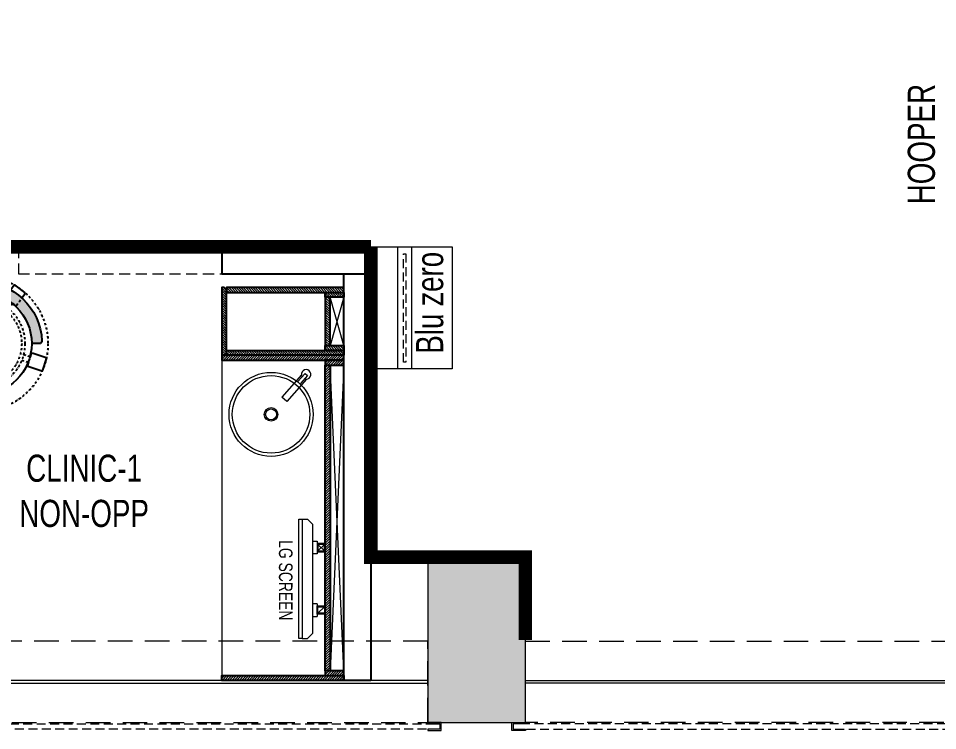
# Model space of a CAD drawing. Header units: feet. Extents: x 2660548 to 2676088, y -6058813 to -6047508.
# Drawn here: x 2663553 to 2666944, y -6054083 to -6051454 of the extents above; entities that cross this region are included whole.
import ezdxf

# ---------------------------------------------------------------- set-up
doc = ezdxf.new("R2010")
doc.units = ezdxf.units.FT
doc.header["$LTSCALE"] = 33
doc.header["$MEASUREMENT"] = 0
for name, pattern in [('a_p6_plan_L18$0$HIDDEN', [0.375, 0.25, -0.125]), ('ACAD_ISO03W100', [30, 12, -18]), ('D10_DASHED', [0.75, 0.5, -0.25]), ('DASHDOT2', [0.5, 0.25, -0.125, 0, -0.125]), ('HIDDENX2', [0.75, 0.5, -0.25])]:
    doc.linetypes.add(name, pattern=pattern)
for name, color, linetype, lineweight in [('A-shutter', 8, 'Continuous', 18), ('beam', 90, 'Continuous', 9), ('Column', 243, 'Continuous', 9), ('column hatch', 5, 'Continuous', 0), ('Floor-Unit', 1, 'Continuous', 13), ('Glass-FrontGlazing', 150, 'Continuous', 20), ('HATCH', 9, 'Continuous', 9), ('LENS-CURTAIN', 5, 'a_p6_plan_L18$0$HIDDEN', 9), ('LENS-FURNITURE', 13, 'Continuous', 9), ('LENS-PARTITION', 21, 'Continuous', 25), ('LENS_DIMENSION', 193, 'Continuous', 0), ('LENS_TEXT', 31, 'Continuous', 5), ('LK-FF&E FLOOR', 1, 'Continuous', 9), ('LK-FF&E WALL', 1, 'Continuous', 9), ('LK-FLUTTED FINISH', 20, 'Continuous', 30), ('LK-IT', 3, 'Continuous', 18), ('LK-MIRROR', 133, 'Continuous', 13), ('LN-ELEVATION-1', 81, 'Continuous', 25), ('LN-ELEVATION-2', 103, 'Continuous', 20), ('LN-ELEVATION-3', 125, 'Continuous', 18), ('LN-HATCH', 251, 'Continuous', 0), ('PLANO-TXT', 252, 'Continuous', 5), ('rolling shutter', 1, 'Continuous', 5), ('TV', 92, 'Continuous', 18)]:
    doc.layers.add(name, color=color, linetype=linetype, lineweight=lineweight)
doc.styles.add('LK TXT', font='GILC____.TTF', dxfattribs={"height": 100})
doc.styles.get("Standard").update_dxf_attribs({"font": 'GILC____.TTF'})
pattern_1 = [(44.99999999999998, (35858.5, -100655.3575484328), (-4.419417382415918, 4.419417382415923), [])]

# ---------------------------------------------------------------- blocks, each defined once
blk = doc.blocks.new('*U50')
at = {"layer": 'A-shutter', "color": 5, "ltscale": 10}
for points in [[(41036291.03081503, -1561539.224195756), (41036291.0308151, -1561544.224195756), (41036246.0308151, -1561544.224196196), (41036246.03081529, -1561564.224196195), (41036291.03081529, -1561564.224195763), (41036291.03081533, -1561569.224195756), (41036241.03081534, -1561569.22419624), (41036241.03081503, -1561539.22419624)], [(41040411.03081505, -1561539.224195756), (41040411.03081499, -1561544.224195756), (41040456.03081499, -1561544.224196196), (41040456.0308148, -1561564.224196195), (41040411.0308148, -1561564.224195763), (41040411.03081476, -1561569.224195756), (41040461.03081476, -1561569.22419624), (41040461.03081503, -1561539.22419624)]]:
    blk.add_lwpolyline(points, close=True, dxfattribs=at)
at = {"layer": 'A-shutter', "color": 5, "linetype": 'HIDDENX2', "ltscale": 2}
blk.add_lwpolyline([(41036246.0308149, -1561544.224196389), (41036246.0308151, -1561564.224196389), (41040456.03081499, -1561564.224191636), (41040456.0308148, -1561544.224191635)], close=True, dxfattribs=at)
blk = doc.blocks.new('*U48')
at = {"layer": 'A-shutter', "color": 5, "ltscale": 10}
for points in [[(41036291.03081503, -1561539.224195756), (41036291.0308151, -1561544.224195756), (41036246.0308151, -1561544.224196196), (41036246.03081529, -1561564.224196195), (41036291.03081529, -1561564.224195763), (41036291.03081533, -1561569.224195756), (41036241.03081534, -1561569.22419624), (41036241.03081503, -1561539.22419624)], [(41040421.03081503, -1561539.224195756), (41040421.03081499, -1561544.224195756), (41040466.03081498, -1561544.224196196), (41040466.03081479, -1561564.224196195), (41040421.03081479, -1561564.224195763), (41040421.03081474, -1561569.224195756), (41040471.03081474, -1561569.22419624), (41040471.03081503, -1561539.22419624)]]:
    blk.add_lwpolyline(points, close=True, dxfattribs=at)
at = {"layer": 'A-shutter', "color": 5, "linetype": 'HIDDENX2', "ltscale": 2}
blk.add_lwpolyline([(41036246.0308149, -1561544.224196389), (41036246.0308151, -1561564.224196389), (41040466.03081498, -1561564.224191636), (41040466.03081479, -1561544.224191635)], close=True, dxfattribs=at)
blk = doc.blocks.new('A$C51b338a8')
at = {"layer": 'column hatch'}
h = blk.add_hatch(color=8, dxfattribs=at)
h.dxf.hatch_style = 1
h.paths.add_polyline_path([(360, 11305), (0, 11305), (0, 10695), (360, 10695)])
h.paths.add_polyline_path([(360, 5370), (0, 5370), (0, 4760), (360, 4760)])
h.paths.add_polyline_path([(4840, 5370), (4480, 5370), (4480, 4760), (4840, 4760)])
h.paths.add_polyline_path([(9330, 5370), (8970, 5370), (8970, 4760), (9330, 4760)])
h.paths.add_polyline_path([(13755, 5370), (13395, 5370), (13395, 4760), (13755, 4760)])
h.paths.add_polyline_path([(13755, 11305), (13395, 11305), (13395, 10695), (13755, 10695)])
h.paths.add_polyline_path([(9330, 11305), (8970, 11305), (8970, 10695), (9330, 10695)])
h.paths.add_polyline_path([(4840, 11305), (4480, 11305), (4480, 10695), (4840, 10695)])
at = {"layer": 'beam', "linetype": 'a_p6_plan_L18$0$HIDDEN', "lineweight": 5, "ltscale": 11}
for points in [[(360, 4760), (4480, 4760), (4480, 5060), (360, 5060)], [(8970, 4760), (4840, 4760), (4840, 5060), (8970, 5060)]]:
    blk.add_lwpolyline(points, close=True, dxfattribs=at)
at = {"layer": 'Column'}
blk.add_lwpolyline([(4480, 4760), (4840, 4760), (4840, 5370), (4480, 5370)], close=True, dxfattribs=at)
at = {"layer": 'rolling shutter', "color": 2, "xscale": -1}
blk.add_blockref('*U50', (41040771.03081505, 1566299.224195756), dxfattribs=at)
at = {"layer": 'rolling shutter', "color": 2}
blk.add_blockref('*U48', (-41031451.03081503, 1566299.224195756), dxfattribs=at)
blk = doc.blocks.new('rtf')
at = {"color": 0, "linetype": 'ByBlock', "lineweight": -2}
for p, q in [((16412.5253540573, -172798.8148984113), (16452.40026456733, -172798.8148984113)), ((16412.5253540573, -172810.8148984113), (16412.5253540573, -172798.8148984113)), ((16412.5253540573, -172810.8148984113), (16452.40026456733, -172810.8148984113)), ((16425.26329468148, -172793.1007600746), (16535.26329468148, -172793.1007600746)), ((16535.26329468148, -172793.1007600746), (16535.26329468148, -172817.1007600746)), ((16425.26329468148, -172817.1007600746), (16535.26329468148, -172817.1007600746))]:
    blk.add_line(p, q, dxfattribs=at)
for centre, radius, start, end in [((16412.5253540573, -172805.1007600746), 17.5, 21.05058810897431, 340.9421780194656), ((16444.53660690578, -172804.8148984114), 9.891264419597851, 322.656233941354, 37.34376605891414)]:
    blk.add_arc(centre, radius, start, end, dxfattribs=at)
blk = doc.blocks.new('dsg')
at = {"color": 0, "linetype": 'ByBlock', "lineweight": -2}
for radius in [155, 143, 25, 20]:
    blk.add_circle((11491.5035008227, -171102.5847399924), radius, dxfattribs=at)
blk.add_blockref('rtf', (-5117.472106590168, 1702.9323767405), dxfattribs=at)
blk = doc.blocks.new('CLINIC - CABINET SINK')
at = {"layer": 'LN-HATCH', "ltscale": 0.5}
h = blk.add_hatch(dxfattribs=at)
h.set_pattern_fill('ANSI31', color=256, scale=2)
h.set_pattern_definition([(45, (4052861.500382861, 1708016.355767586), (-4.490128060534575, 4.490128060534575), [])])
h.paths.add_polyline_path([(-563.359543572413, 156.9999999999999), (564.640456427587, 156.9999999999999), (564.640456427587, 174.9999999999999), (-563.359543572413, 174.9999999999999)])
h.paths.add_polyline_path([(582.6404564275867, 225), (600.6404564275867, 225), (600.6404564275867, -225), (582.6404564275867, -225)])
h.paths.add_polyline_path([(564.640456427587, 225), (582.6404564275867, 225), (582.6404564275867, 156.9999999999999), (564.640456427587, 156.9999999999999)])
h.paths.add_polyline_path([(-581.359543572413, 225), (-599.359543572413, 225), (-599.359543572413, -225), (-581.359543572413, -225)])
h.paths.add_polyline_path([(-581.359543572413, 225), (-563.359543572413, 225), (-563.359543572413, 156.9999999999999), (-581.359543572413, 156.9999999999999)])
at = {"layer": 'LN-ELEVATION-1', "ltscale": 0.5}
for points in [[(-581.359543572413, 225), (-599.359543572413, 225), (-599.359543572413, -225), (-581.359543572413, -225)], [(-581.359543572413, 225), (-563.359543572413, 225), (-563.359543572413, 156.9999999999999), (-581.359543572413, 156.9999999999999)], [(564.640456427587, 225), (582.6404564275867, 225), (582.6404564275867, 156.9999999999999), (564.640456427587, 156.9999999999999)], [(582.6404564275867, 225), (600.6404564275867, 225), (600.6404564275867, -225), (582.6404564275867, -225)], [(-563.359543572413, 156.9999999999999), (564.640456427587, 156.9999999999999), (564.640456427587, 174.9999999999999), (-563.359543572413, 174.9999999999999)]]:
    blk.add_lwpolyline(points, close=True, dxfattribs=at)
at = {"layer": 'LN-ELEVATION-2', "ltscale": 0.5}
blk.add_line((582.6404564275867, -225), (-581.359543572413, -225), dxfattribs=at)
at = {"layer": 'LN-HATCH', "ltscale": 0.5}
for p, q in [((564.640456427587, 225), (-563.359543572413, 174.9999999999999)), ((-563.359543572413, 225), (564.640456427587, 174.9999999999999))]:
    blk.add_line(p, q, dxfattribs=at)
at = {"layer": 'LN-ELEVATION-3', "xscale": -1, "rotation": 41.1558274151866}
blk.add_blockref('dsg', (-103569.3304926871, 136346.6509754679), dxfattribs=at)
blk = doc.blocks.new('CLINIC SCREEN')
at = {"layer": 'TV'}
for p, q in [((-103.1090284836336, 42.85441964946222), (-127.4114311772946, 18.55201695591665)), ((-127.4114311772946, 42.85441964946222), (-103.1090284836336, 18.55201695591665)), ((102.7052824410566, 42.85441964946222), (127.007685134602, 18.55201695591665))]:
    blk.add_line(p, q, dxfattribs=at)
at = {"layer": 'TV', "ltscale": 12}
for p, q in [((-220.0000000000082, -19.41163062257681), (-200.5883693773149, 0)), ((200.5883693773149, 0), (-200.5883693773149, 0)), ((-138.5315413423604, 0), (-138.5315413423604, 15.514207008644)), ((-138.5315413423604, 15.514207008644), (-91.98892031613741, 15.514207008644)), ((-91.98892031613741, 15.514207008644), (-91.98892031613741, 0)), ((91.98892031610741, 15.514207008644), (91.98892031610741, 0)), ((91.98892031610741, 15.514207008644), (138.5315413423595, 15.514207008644)), ((138.5315413423595, 0), (138.5315413423595, 15.514207008644)), ((219.9999999999918, -19.41163062257681), (200.5883693773149, 0)), ((-220.0000000000082, -38.82326124538668), (-220.0000000000082, -19.41163062257681)), ((219.9999999999918, -38.82326124538668), (219.9999999999918, -19.41163062257681))]:
    blk.add_line(p, q, dxfattribs=at)
at = {"layer": 'TV'}
for points in [[(-130.4492315140169, 15.51421661919448), (-100.0712281470269, 15.51421661919448), (-100.0712281470269, 45.89221998606814), (-130.4492315140169, 45.89221998606814)], [(-127.4114311772946, 18.55201695591665), (-103.1090284836336, 18.55201695591665), (-103.1090284836336, 42.85441964946222), (-127.4114311772946, 42.85441964946222)], [(130.0454854713243, 15.51421661919448), (99.66748210433435, 15.51421661919448), (99.66748210433435, 45.89221998606814), (130.0454854713243, 45.89221998606814)], [(127.007685134602, 18.55201695591665), (102.7052824410566, 18.55201695591665), (102.7052824410566, 42.85441964946222), (127.007685134602, 42.85441964946222)]]:
    blk.add_lwpolyline(points, close=True, dxfattribs=at)
at = {"layer": 'TV', "ltscale": 12}
blk.add_lwpolyline([(-220.0000000000082, -51.71278328332107), (-220.0000000000082, -38.82326124538668), (219.9999999999918, -38.82326124538668), (219.9999999999918, -51.71278328332107)], close=True, dxfattribs=at)
at = {"layer": 'Floor-Unit', "color": 0, "ltscale": 2, "insert": (5.199680584678389, -100.4085774972336), "char_height": 50, "attachment_point": 5}
blk.add_mtext_dynamic_manual_height_columns('LG SCREEN', width=466.4796511627907, gutter_width=12.5, heights=[0], dxfattribs=at)
blk = doc.blocks.new('CLINIC - MOP CLOSET')
at = {"layer": 'LN-HATCH', "ltscale": 0.5}
h = blk.add_hatch(dxfattribs=at)
h.set_pattern_fill('ANSI31', color=256, scale=50, angle=360)
h.set_pattern_definition(pattern_1)
h.paths.add_polyline_path([(-106.3595435724128, 216), (-124.3595435724128, 216), (-124.3595435724128, -216), (-106.3595435724128, -216)])
h = blk.add_hatch(dxfattribs=at)
h.set_pattern_fill('ANSI31', color=256, scale=50, angle=360)
h.set_pattern_definition(pattern_1)
h.paths.add_polyline_path([(-106.3595435724128, 216), (-88.35954357241282, 216), (-88.35954357241282, 148), (-106.3595435724128, 148)])
h = blk.add_hatch(dxfattribs=at)
h.set_pattern_fill('ANSI31', color=256, scale=50, angle=360)
h.set_pattern_definition(pattern_1)
h.paths.add_polyline_path([(89.64045642758717, 216), (107.6404564275872, 216), (107.6404564275872, 148), (89.64045642758717, 148)])
h = blk.add_hatch(dxfattribs=at)
h.set_pattern_fill('ANSI31', color=256, scale=50, angle=360)
h.set_pattern_definition(pattern_1)
h.paths.add_polyline_path([(107.6404564275872, 216), (125.6404564275872, 216), (125.6404564275872, -216), (107.6404564275872, -216)])
h = blk.add_hatch(dxfattribs=at)
h.set_pattern_fill('ANSI31', color=256, scale=50, angle=360)
h.set_pattern_definition(pattern_1)
h.paths.add_polyline_path([(-88.35954357241282, 148), (89.64045642758717, 148), (89.64045642758717, 166), (-88.35954357241282, 166)])
h = blk.add_hatch(dxfattribs=at)
h.set_pattern_fill('ANSI31', color=256, scale=50, angle=360)
h.set_pattern_definition([(44.99999999999998, (35894.5, -101037.3575484328), (-4.419417382415918, 4.419417382415923), [])])
h.paths.add_polyline_path([(-115.3595435724055, -216), (-124.3595435724128, -225), (-124.3595435724128, -234), (125.6404564275872, -234), (125.6404564275872, -216)])
at = {"layer": 'LN-ELEVATION-1', "ltscale": 0.5}
for points in [[(-106.3595435724128, 216), (-124.3595435724128, 216), (-124.3595435724128, -216), (-106.3595435724128, -216)], [(-106.3595435724128, 216), (-88.35954357241282, 216), (-88.35954357241282, 148), (-106.3595435724128, 148)], [(89.64045642758717, 216), (107.6404564275872, 216), (107.6404564275872, 148), (89.64045642758717, 148)], [(107.6404564275872, 216), (125.6404564275872, 216), (125.6404564275872, -216), (107.6404564275872, -216)], [(-88.35954357241282, 148), (89.64045642758717, 148), (89.64045642758717, 166), (-88.35954357241282, 166)], [(-124.3595435724128, -225), (-124.3595435724128, -234), (125.6404564275872, -234), (125.6404564275872, -216), (-115.3595435724128, -216)]]:
    blk.add_lwpolyline(points, close=True, dxfattribs=at)
at = {"layer": 'LN-HATCH', "ltscale": 0.5}
for p, q in [((89.64045642758717, 216), (-88.35954357241282, 166)), ((-88.35954357241282, 216), (89.64045642758717, 166))]:
    blk.add_line(p, q, dxfattribs=at)
blk = doc.blocks.new('DR STOOL')
at = {"layer": 'HATCH'}
h = blk.add_hatch(dxfattribs=at)
h.set_pattern_fill('ANSI36', color=250, angle=-90.00000000000001)
h.set_pattern_definition([(315, (-227.8099174643867, 917.3997257252777), (6.173926083235043, -1.683798022700468), [7.9375, -1.587499999999999, 0, -1.587499999999999])])
edge = h.paths.add_edge_path()
edge.add_line((-190.0000000041909, 4.511094e-10), (-218.6899174675346, 4.511094e-10))
edge.add_arc((-218.6899174670689, 9.120000000388245), 9.119999999940092, 177.6119845363388, 269.9999999996136, ccw=False)
edge.add_arc((-1.8626451e-09, 3.565219e-10), 228.000000002257, 2.3880154632688004, 177.6119845367313, ccw=False)
edge.add_arc((218.6899174633436, 9.120000000497384), 9.120000000051716, -90.00000000034493, 2.3880154629299, ccw=False)
edge.add_line((218.6899174633436, 4.511094e-10), (190, 4.511094e-10))
edge.add_arc((-1.8626451e-09, 4.511094e-10), 190.000000001979, -1.27e-14, 180)
at = {"layer": 'LN-ELEVATION-1', "color": 1, "ltscale": 100}
for p, q in [((-128.6221585394814, 215.4841044476634), (-165.2704676063731, 189.0243927398114)), ((-124.7228340068832, 214.8545704018979), (-128.6221585394814, 215.4841044476634)), ((-112.6981821293011, 198.1996966340157), (-124.7228340068832, 214.8545704018979)), ((124.7553772013634, 214.9803744515593), (112.5488144652918, 198.2845540212292)), ((128.7014972954057, 215.5933048763618), (124.7553772013634, 214.9803744515593)), ((128.7014972954057, 215.5933048763618), (124.7553772013634, 214.9803744515593)), ((165.1911288509145, 188.915192311113), (128.7014972954057, 215.5933048763618)), ((165.1911288509145, 188.915192311113), (128.7014972954057, 215.5933048763618)), ((-165.2704676063731, 189.0243927398114), (-165.9069543029182, 185.0820035930228)), ((-165.9069543029182, 185.0820035930228), (-153.8003208162263, 168.3135803133482)), ((153.6734594982117, 168.4294150282658), (165.7973639420234, 185.0121775862135)), ((165.7973639420234, 185.0121775862135), (165.1911288509145, 188.915192311113)), ((165.7973639420234, 185.0121775862135), (165.1911288509145, 188.915192311113)), ((-242.9550312487409, -52.24013893969095), (-244.7482102331705, -55.75945052818861)), ((-244.7482102331705, -55.75945052818861), (-230.7800458371639, -98.74904560100549)), ((-191.2928382232785, -35.45407700946089), (-242.9550312487409, -52.24013893969095)), ((-187.9259491492994, -37.1695928365807), (-191.2928382232785, -35.45407700946089)), ((-184.1424400564283, -48.81403796559607), (-187.9259491492994, -37.1695928365807)), ((188.0651108901948, -36.96233201187715), (184.0504167033359, -49.19388854173303)), ((191.3981811110861, -35.27656588272658), (188.0651108901948, -36.96233201187715)), ((243.0100176925771, -52.21682526778022), (191.3981811110861, -35.27656588272658)), ((230.715890809428, -98.7280946081737), (244.8123673382215, -55.78040257930116)), ((244.8123673382215, -55.78040257930116), (243.0100176925771, -52.21682526778022)), ((-230.7800458371639, -98.74904560100549), (-227.2218665438704, -100.5620286722478)), ((-227.2218665438704, -100.5620286722478), (-175.5596735184081, -83.7759667420105)), ((-173.8639617776498, -80.4479453730819), (-177.8421125086024, -68.2044548037811)), ((-175.5596735184081, -83.7759667420105), (-173.8639617776498, -80.4479453730819)), ((177.6922140880488, -68.56540505095472), (173.8739495249465, -80.1985000452405)), ((173.8739495249465, -80.1985000452405), (175.5794035866856, -83.5704969359358)), ((175.5794035866856, -83.5704969359358), (227.1912401677109, -100.5107563209894)), ((227.1912401677109, -100.5107563209894), (230.715890809428, -98.7280946081737)), ((-22.72193054761737, -190.2142363802995), (-25.39390889601782, -192.886214728569)), ((-25.39390889601782, -192.886214728569), (-25.39390889601782, -247.2070584567482)), ((-10.47823652112856, -190.2142363802995), (-22.72193054761737, -190.2142363802995)), ((22.78362171910703, -190.2142363802995), (9.910054048988968, -190.2142363802995)), ((25.42475448176265, -192.8553691428751), (22.78362171910703, -190.2142363802995)), ((25.42475448176265, -247.1762128710543), (25.42475448176265, -192.8553691428751)), ((-25.39390889601782, -247.2070584567482), (-22.60096735274419, -250)), ((-22.60096735274419, -250), (22.60096735274419, -250)), ((22.60096735274419, -250), (25.42475448176265, -247.1762128710543))]:
    blk.add_line(p, q, dxfattribs=at)
at = {"layer": 'LN-ELEVATION-1', "linetype": 'DASHDOT2'}
for p, q in [((-92.92521573789418, 170.8129362839827), (-112.6981821293011, 198.1996966340157)), ((-93.52748446213081, 167.0824927485227), (-92.92521573789418, 170.8129362839827)), ((112.5488144652918, 198.2845540212292), (92.69529851106927, 171.1294289919315)), ((92.69529851106927, 171.1294289919315), (93.26858203159645, 167.4385604566923)), ((-153.8003208162263, 168.3135803133482), (-134.1093360339291, 141.0403694751003)), ((-134.1093360339291, 141.0403694751003), (-130.4219571123831, 140.4450534014686)), ((-130.4219571123831, 140.4450534014686), (-119.9844727469608, 147.9808124662595)), ((-119.9844727469608, 147.9808124662595), (-105.3687285655178, 126.9741353208374)), ((-103.4542870586738, 159.9154408004979), (-93.52748446213081, 167.0824927485227)), ((-88.15393704269081, 139.4771787207864), (-103.4542870586738, 159.9154408004979)), ((103.6608748426661, 159.8406005539291), (88.19885099539533, 139.4487815762331)), ((93.26858203159645, 167.4385604566923), (103.6608748426661, 159.8406005539291)), ((105.4096150295809, 126.94019481352), (120.1194891873747, 147.8074627162714)), ((120.1194891873747, 147.8074627162714), (130.0033113472163, 140.5812532722048)), ((130.0033113472163, 140.5812532722048), (133.7372852512635, 141.1612321265929)), ((133.7372852512635, 141.1612321265929), (153.6734594982117, 168.4294150282658)), ((-159.954806596972, -40.49024384317454), (-184.1424400564283, -48.81403796559607)), ((-177.8421125086024, -68.2044548037811), (-153.4148110738024, -60.73628028803068)), ((153.3006618716754, -61.02382378749462), (177.6922140880488, -68.56540505095472)), ((184.0504167033359, -49.19388854173303), (159.8786162491887, -40.79004861696012)), ((-10.92024635523557, -164.6382343793375), (-10.47823652112856, -190.2142363802995)), ((9.910054048988968, -190.2142363802995), (10.35584833659231, -164.674698740353))]:
    blk.add_line(p, q, dxfattribs=at)
at = {"layer": 'LN-ELEVATION-1', "color": 1, "ltscale": 100}
blk.add_lwpolyline([(-190.0000000023283, 0), (-218.6899174656719, 0, -0.4264743413925903), (-227.8019973598421, 9.5, -0.959166304662544), (227.8019973593764, 9.5, -0.4264743413925903), (218.6899174647406, 0), (190.0000000013969, 0)], format="xyb", dxfattribs=at)
at = {"layer": 'LN-ELEVATION-1', "linetype": 'DASHDOT2'}
for radius in [250, 165, 153]:
    blk.add_circle((0, 0), radius, dxfattribs=at)
at = {"layer": 'LN-ELEVATION-1', "color": 1, "ltscale": 100}
blk.add_circle((0, 0), 190, dxfattribs=at)
blk = doc.blocks.new('BLUE ZERO')
at = {"layer": 'LENS-FURNITURE', "ltscale": 0.5}
for points in [[(86206.6987006863, 120883.4167564928), (86206.6987006863, 120433.4167564928), (85906.69870068633, 120433.4167564928), (85906.69870068633, 120883.4167564928)], [(86106.6987006863, 120883.4167564928), (86106.6987006863, 120433.4167564928), (86056.69870068633, 120433.4167564928), (86056.69870068633, 120883.4167564928)]]:
    blk.add_lwpolyline(points, close=True, dxfattribs=at)
at = {"layer": 'LENS-FURNITURE', "linetype": 'D10_DASHED', "ltscale": 2}
blk.add_lwpolyline([(86085.69870068633, 120858.4167564928), (86085.69870068633, 120458.4167564928), (86077.6987006863, 120458.4167564928), (86077.6987006863, 120858.4167564928)], close=True, dxfattribs=at)

msp = doc.modelspace()

# ---------------------------------------------------------------- linework, layer by layer
at = {"layer": 'Glass-FrontGlazing'}
for points in [[(2665063.130816257, -6053897.609020619), (2660943.130816257, -6053897.609020619), (2660943.130816257, -6053907.609020619), (2665063.130816257, -6053907.609020619)], [(2665423.130816257, -6053897.609020619), (2669553.130816257, -6053897.609020619), (2669553.130816257, -6053907.609020619), (2665423.130816257, -6053907.609020619)]]:
    msp.add_lwpolyline(points, close=True, dxfattribs=at)
at = {"layer": 'LENS-CURTAIN', "ltscale": 5}
msp.add_lwpolyline([(2664303.130816265, -6052297.609020619), (2663553.130816265, -6052297.609020619), (2663553.130816265, -6052397.609020618), (2664303.130816265, -6052397.609020618)], close=True, dxfattribs=at)
at = {"layer": 'LENS-PARTITION'}
for points in [[(2664853.130816258, -6052297.609020619), (2664303.130816265, -6052297.609020619), (2664303.130816265, -6052397.60902062), (2664853.130816258, -6052397.60902062)], [(2664853.130816258, -6053897.609020619), (2664753.130816257, -6053897.609020619), (2664753.130816257, -6052397.60902062), (2664853.130816258, -6052397.60902062)]]:
    msp.add_lwpolyline(points, close=True, dxfattribs=at)
at = {"layer": 'LK-FLUTTED FINISH', "linetype": 'ACAD_ISO03W100', "ltscale": 0.05, "const_width": 50}
msp.add_lwpolyline([(2662353.130816257, -6050057.609020617), (2662353.130816257, -6052297.609020619), (2664853.130816258, -6052297.609020619)], dxfattribs=at)
at = {"layer": 'LK-MIRROR', "linetype": 'ACAD_ISO03W100', "ltscale": 0.05, "const_width": 50}
msp.add_lwpolyline([(2664853.130816258, -6052297.609020619), (2664853.130816259, -6053442.609020621), (2665423.130816257, -6053442.609020621), (2665423.130816257, -6053747.60902062)], dxfattribs=at)

# ---------------------------------------------------------------- block references
at = {"layer": 'LENS-FURNITURE'}
msp.add_blockref('DR STOOL', (2663412.270262354, -6052654.334932237), dxfattribs=at)
at = {"layer": 'LENS_DIMENSION'}
msp.add_blockref('A$C51b338a8', (2660583.130816257, -6058812.60902062), dxfattribs=at)
at = {"layer": 'LK-FF&E FLOOR', "rotation": 180}
msp.add_blockref('BLUE ZERO', (2751059.829516944, -5931864.192264127), dxfattribs=at)
at = {"layer": 'LK-FF&E WALL', "rotation": 270}
msp.add_blockref('CLINIC - MOP CLOSET', (2664537.130816257, -6052571.968564192), dxfattribs=at)
at = {"layer": 'LK-FF&E WALL', "xscale": -1, "rotation": 270}
msp.add_blockref('CLINIC - CABINET SINK', (2664528.130816257, -6053298.249477047), dxfattribs=at)
at = {"layer": 'LK-IT', "rotation": 270}
msp.add_blockref('CLINIC SCREEN', (2664639.238596282, -6053522.609020619), dxfattribs=at)

# ---------------------------------------------------------------- texts
at = {"layer": 'LENS_TEXT', "linetype": 'Continuous', "ltscale": 3, "insert": (2663795.555236238, -6053198.394873333), "char_height": 100, "attachment_point": 5}
msp.add_mtext_dynamic_manual_height_columns('CLINIC-1\\PNON-OPP', width=981.0777469032661, gutter_width=0.9999999999999992, heights=[0], dxfattribs=at)
at = {"layer": 'PLANO-TXT', "linetype": 'Continuous', "ltscale": 3, "char_height": 100, "attachment_point": 5, "rotation": 89.99999999999979, "style": 'LK TXT'}
for s, insert, width in [('HOOPER', (2666884.292437093, -6051918.257148706), 421.5668604651161), ('\\pt800;Blu zero', (2665070.642062673, -6052503.884044829), 510.5515318634858)]:
    msp.add_mtext(s, dxfattribs=dict(at, insert=insert, width=width))

doc.saveas('drawing.dxf')
